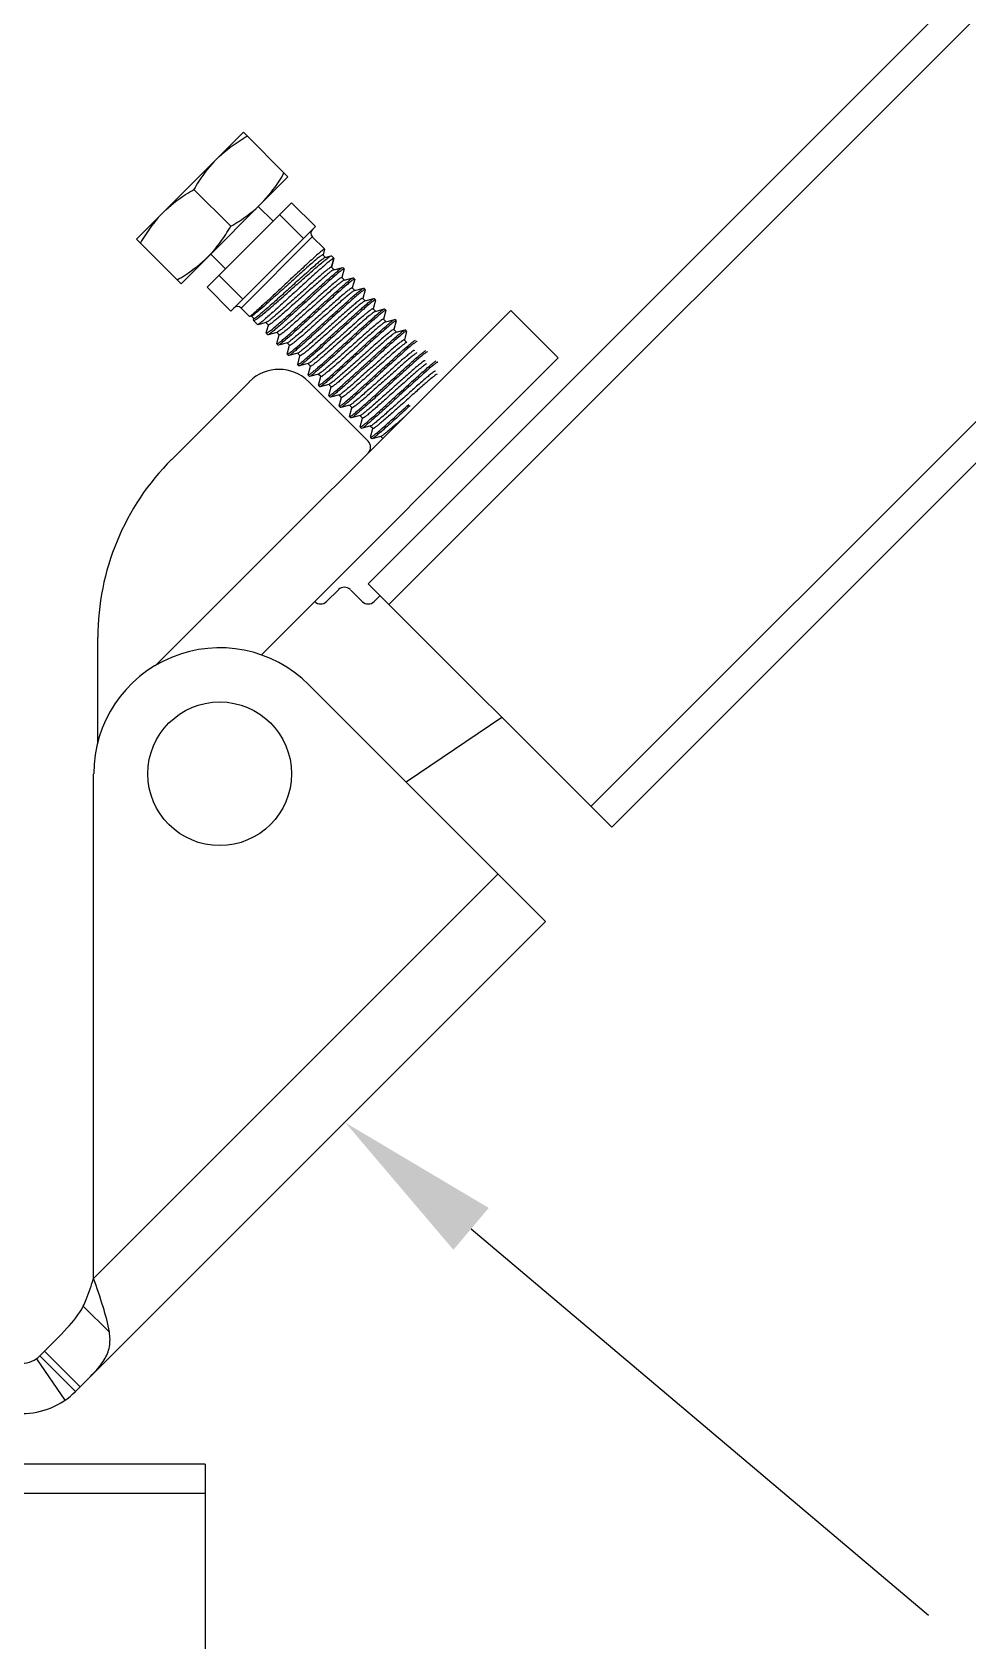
# Model space of a CAD drawing. Extents: x 4995099 to 5303443, y 4627657 to 4889583.
# Drawn here: x 5069634 to 5070772, y 4736248 to 4738205 of the extents above; entities that cross this region are included whole.
import ezdxf

# ---------------------------------------------------------------- set-up
doc = ezdxf.new("R2010")
doc.units = 0
doc.header["$LTSCALE"] = 1000
doc.header["$MEASUREMENT"] = 0
doc.layers.get('0').update_dxf_attribs({"color": 4, "linetype": 'CONTINUOUS'})

msp = doc.modelspace()

# ---------------------------------------------------------------- linework, layer by layer
for p, q in [((5070042.6, 4737534.2), (5073264.2, 4740755.8)), ((5070067.9, 4737508.9), (5073289.5, 4740730.5)), ((5070313.6, 4737263.1), (5073535.2, 4740484.7)), ((5070338.9, 4737237.8), (5073560.5, 4740459.4)), ((5069760.7, 4737953.4), (5069890.8, 4738083.5)), ((5069945, 4738029.3), (5069890.8, 4738083.5)), ((5069814.9, 4737899.2), (5069945, 4738029.3)), ((5069830.4, 4738013.8), (5069875.3, 4737969)), ((5069949.4, 4737997.6), (5069846.6, 4737894.8)), ((5069908.9, 4737993.2), (5069926.9, 4737975.1)), ((5069935, 4737983.1), (5069963.9, 4737954.2)), ((5069949.4, 4737997.6), (5069978.3, 4737968.7)), ((5069875.5, 4737865.9), (5069978.3, 4737968.7)), ((5069814.9, 4737899.2), (5069760.7, 4737953.4)), ((5069974.6, 4737956.3), (5069887.9, 4737869.6)), ((5069989.5, 4737941.4), (5069974.6, 4737956.3)), ((5069851, 4737935.3), (5069869.1, 4737917.3)), ((5069987.6, 4737934.3), (5069990.6, 4737931.2)), ((5069989.5, 4737941.2), (5069987.7, 4737934.3)), ((5069989.5, 4737941.2), (5069989.5, 4737941.4)), ((5069990.4, 4737931.1), (5069990.2, 4737931.1)), ((5069990.4, 4737931.1), (5069997.5, 4737933)), ((5069997.5, 4737933), (5069997.9, 4737933)), ((5070000.9, 4737930.1), (5069997.9, 4737933)), ((5069998, 4737919.2), (5070000.9, 4737930)), ((5070000.9, 4737929.8), (5069998, 4737919.3)), ((5070000.9, 4737930), (5070000.9, 4737930.1)), ((5070000.9, 4737929.8), (5070000.9, 4737930)), ((5069861.1, 4737909.2), (5069890, 4737880.3)), ((5069997.9, 4737919.3), (5070001, 4737916.2)), ((5070000.7, 4737916.1), (5070000.5, 4737916)), ((5070000.7, 4737916.1), (5070011.6, 4737919)), ((5070010.6, 4737906.6), (5070013.6, 4737903.6)), ((5070013.5, 4737917.1), (5070010.7, 4737906.6)), ((5070011.6, 4737919), (5070011.9, 4737919)), ((5070013.5, 4737917.4), (5070011.9, 4737919)), ((5070013.4, 4737903.5), (5070013.2, 4737903.4)), ((5070013.4, 4737903.5), (5070024.3, 4737906.4)), ((5070013.5, 4737917.1), (5070013.5, 4737917.4)), ((5070026.2, 4737904.5), (5070023.3, 4737894)), ((5070024.3, 4737906.4), (5070024.6, 4737906.4)), ((5070026.1, 4737904.8), (5070024.6, 4737906.4)), ((5070026.2, 4737904.5), (5070026.1, 4737904.8)), ((5069846.6, 4737894.8), (5069875.5, 4737865.9)), ((5070023.2, 4737894), (5070026.3, 4737890.9)), ((5070026, 4737890.8), (5070036.9, 4737893.7)), ((5070038.8, 4737891.8), (5070036, 4737881.3)), ((5070036.9, 4737893.7), (5070037.2, 4737893.7)), ((5070038.8, 4737892.1), (5070037.2, 4737893.7)), ((5070038.8, 4737891.8), (5070038.8, 4737892.1)), ((5070216, 4737866.7), (5069783.5, 4737434.2)), ((5069898.3, 4737859.2), (5069887.9, 4737869.6)), ((5070035.9, 4737881.3), (5070038.9, 4737878.3)), ((5070038.7, 4737878.2), (5070049.6, 4737881.1)), ((5070048.5, 4737868.7), (5070051.6, 4737865.6)), ((5070051.5, 4737879.2), (5070048.6, 4737868.7)), ((5070049.6, 4737881.1), (5070049.9, 4737881.1)), ((5070051.4, 4737879.5), (5070049.9, 4737881.1)), ((5070051.3, 4737865.5), (5070062.2, 4737868.4)), ((5070051.5, 4737879.2), (5070051.4, 4737879.5)), ((5070064.1, 4737866.5), (5070061.3, 4737856)), ((5070062.2, 4737868.4), (5070062.5, 4737868.4)), ((5070064.1, 4737866.8), (5070062.5, 4737868.4)), ((5070064.1, 4737866.5), (5070064.1, 4737866.8)), ((5070273.9, 4737808.9), (5070216, 4737866.7)), ((5069898.4, 4737859.2), (5069898.3, 4737859.2)), ((5069900.8, 4737859.9), (5069898.4, 4737859.2)), ((5069903.6, 4737856.7), (5069900.5, 4737859.8)), ((5069903, 4737854.9), (5069903.5, 4737856.7)), ((5069908.1, 4737849.4), (5069903.1, 4737854.4)), ((5069908.4, 4737849.3), (5069908.1, 4737849.4)), ((5069918.4, 4737852), (5069908.4, 4737849.3)), ((5069921.2, 4737848.9), (5069918.1, 4737852)), ((5069918.5, 4737852.1), (5069918.4, 4737852)), ((5069918.5, 4737839.3), (5069921.1, 4737848.9)), ((5070061.2, 4737856), (5070064.2, 4737853)), ((5070064, 4737852.9), (5070074.9, 4737855.8)), ((5070076.8, 4737853.9), (5070073.9, 4737843.4)), ((5070074.9, 4737855.8), (5070075.2, 4737855.8)), ((5070076.7, 4737854.2), (5070075.2, 4737855.8)), ((5070076.8, 4737853.9), (5070076.7, 4737854.2)), ((5069918.5, 4737839.3), (5069918.5, 4737838.9)), ((5069920.4, 4737837), (5069918.5, 4737838.9)), ((5069920.7, 4737837), (5069920.4, 4737837)), ((5069931.6, 4737839.9), (5069920.7, 4737837)), ((5069934.4, 4737836.8), (5069931.3, 4737839.9)), ((5069931.5, 4737826.3), (5069934.3, 4737836.8)), ((5069931.5, 4737826.3), (5069931.5, 4737826)), ((5069933.1, 4737824.4), (5069931.5, 4737826)), ((5069944.3, 4737827.3), (5069933.4, 4737824.4)), ((5069947.1, 4737824.1), (5069944, 4737827.2)), ((5070073.8, 4737843.4), (5070076.9, 4737840.3)), ((5070076.6, 4737840.3), (5070076.3, 4737840.1)), ((5070076.6, 4737840.3), (5070087.5, 4737843.1)), ((5070086.5, 4737830.7), (5070089.5, 4737827.7)), ((5070089.4, 4737841.2), (5070086.6, 4737830.7)), ((5070087.5, 4737843.1), (5070087.8, 4737843.1)), ((5070089.4, 4737841.6), (5070087.8, 4737843.1)), ((5069912.4, 4737447.4), (5070273.9, 4737808.9)), ((5069933.4, 4737824.4), (5069933.1, 4737824.4)), ((5069944.1, 4737813.6), (5069946.9, 4737824.2)), ((5069944.1, 4737813.6), (5069944.2, 4737813.3)), ((5069945.7, 4737811.7), (5069944.2, 4737813.3)), ((5069946, 4737811.7), (5069945.7, 4737811.7)), ((5069956.9, 4737814.6), (5069946, 4737811.7)), ((5069959.7, 4737811.5), (5069956.6, 4737814.6)), ((5069956.8, 4737801), (5069959.6, 4737811.5)), ((5069956.8, 4737801), (5069956.8, 4737800.7)), ((5069958.4, 4737799.1), (5069956.8, 4737800.7)), ((5069958.7, 4737799.1), (5069958.4, 4737799.1)), ((5069969.6, 4737802), (5069958.7, 4737799.1)), ((5069972.4, 4737798.8), (5069969.3, 4737801.9)), ((5069969.4, 4737788.3), (5069972.2, 4737798.9)), ((5069969.4, 4737788.3), (5069969.5, 4737788)), ((5069971, 4737786.4), (5069969.5, 4737788)), ((5069971.3, 4737786.4), (5069971, 4737786.4)), ((5069982.2, 4737789.3), (5069971.3, 4737786.4)), ((5069985, 4737786.2), (5069981.9, 4737789.3)), ((5069982.1, 4737775.7), (5069984.9, 4737786.2)), ((5069803.5, 4737685.4), (5069898, 4737779.9)), ((5069970.3, 4737779.9), (5070042.6, 4737707.6)), ((5069982.1, 4737775.7), (5069982.1, 4737775.4)), ((5069983.7, 4737773.8), (5069982.1, 4737775.4)), ((5069984, 4737773.8), (5069983.7, 4737773.8)), ((5069994.9, 4737776.7), (5069984, 4737773.8)), ((5069997.7, 4737773.5), (5069994.6, 4737776.6)), ((5069994.7, 4737763), (5069997.5, 4737773.6)), ((5069994.7, 4737763), (5069994.8, 4737762.7)), ((5069996.3, 4737761.1), (5069994.8, 4737762.7)), ((5069996.6, 4737761.1), (5069996.3, 4737761.1)), ((5070007.5, 4737764), (5069996.6, 4737761.1)), ((5070010.3, 4737760.9), (5070007.2, 4737764)), ((5070007.4, 4737750.4), (5070010.2, 4737760.9)), ((5070007.4, 4737750.4), (5070007.4, 4737750.1)), ((5070009, 4737748.5), (5070007.4, 4737750.1)), ((5070009.3, 4737748.5), (5070009, 4737748.5)), ((5070020.2, 4737751.4), (5070009.3, 4737748.5)), ((5070023, 4737748.2), (5070019.9, 4737751.3)), ((5070020, 4737737.7), (5070022.8, 4737748.3)), ((5070020, 4737737.7), (5070020.1, 4737737.4)), ((5070021.6, 4737735.8), (5070020.1, 4737737.4)), ((5070021.9, 4737735.8), (5070021.6, 4737735.8)), ((5070032.8, 4737738.7), (5070021.9, 4737735.8)), ((5070035.6, 4737735.6), (5070032.5, 4737738.7)), ((5070032.7, 4737725.1), (5070035.5, 4737735.6)), ((5070032.9, 4737738.8), (5070032.8, 4737738.7)), ((5070080.4, 4737731.6), (5070079, 4737730.4)), ((5070032.7, 4737725.1), (5070032.7, 4737724.8)), ((5070034.3, 4737723.2), (5070032.7, 4737724.8)), ((5070034.6, 4737723.2), (5070034.3, 4737723.2)), ((5070045.5, 4737726.1), (5070034.6, 4737723.2)), ((5070048.3, 4737723), (5070045.2, 4737726)), ((5070045.3, 4737712.4), (5070048.1, 4737723)), ((5070045.3, 4737712.4), (5070045.4, 4737712.1)), ((5070046.9, 4737710.5), (5070045.4, 4737712.1)), ((5070045.8, 4737726.2), (5070045.5, 4737726.1)), ((5070047.2, 4737710.5), (5070046.9, 4737710.5)), ((5070058.1, 4737713.4), (5070047.2, 4737710.5)), ((5070060.3, 4737710.9), (5070057.8, 4737713.4)), ((5070338.9, 4737237.8), (5070042.6, 4737534.2)), ((5069992, 4737512.5), (5070006.4, 4737526.9)), ((5070020.9, 4737526.9), (5070035.3, 4737512.5)), ((5070049.8, 4737512.5), (5070057, 4737519.7)), ((5069713.7, 4737340.3), (5069713.7, 4737468.6)), ((5069970.3, 4737411.3), (5070258.4, 4737123.2)), ((5070205.3, 4737371.4), (5070088.9, 4737292.7)), ((5069708.5, 4736689), (5069708.5, 4737302.9)), ((5070200.6, 4737181), (5069708.5, 4736689)), ((5069686.6, 4736551.4), (5070258.4, 4737123.2)), ((5069695.9, 4736655.2), (5069727.7, 4736623.5)), ((5069643.2, 4736594.8), (5069648.7, 4736600.2)), ((5069686.6, 4736551.4), (5069643.2, 4736594.8)), ((5069692, 4736556.9), (5069648.7, 4736600.2)), ((5069638.9, 4736591.2), (5069673.6, 4736540.7)), ((5069844.2, 4736463.1), (5069578.1, 4736463.1)), ((5069844.2, 4736427.4), (5069578.1, 4736427.4))]:
    msp.add_line(p, q)
at = {"color": 7}
msp.add_line((5069844.2, 4736463.1), (5069844.2, 4735660.7), dxfattribs=at)
msp.add_lwpolyline([(5070167.8, 4736749.2), (5070724.3, 4736279.2)])
msp.add_circle((5069861.9, 4737302.9), 87.4)
for centre, radius, start, end in [((5069979, 4737960.6), 6.13, 135, 225), ((5069883.6, 4737865.2), 6.13, 45, 135), ((5069934.1, 4737743.8), 51.1, 45, 135), ((5068684.6, 4739309.4), 2106.5, 311.4966, 311.6932), ((5070035.3, 4737700.4), 10.2, 315, 45), ((5070020.3, 4737468.6), 306.7, 135, 179.9914), ((5069984.7, 4737519.7), 10.2, 225, 315), ((5070013.6, 4737519.7), 10.2, 45, 135), ((5070042.6, 4737519.7), 10.2, 225, 315), ((5069861.9, 4737302.9), 153.3, 45, 180), ((5069621.5, 4736616.5), 30.7, 270, 315), ((5069621.5, 4736616.5), 92, 270, 315)]:
    msp.add_arc(centre, radius, start, end)
for points, knots in [([(5069858.3, 4738051), (5069866.5, 4738059.2), (5069878.8, 4738068.8), (5069892.1, 4738076.9), (5069895.5, 4738078.8)], [0, 0, 0, 0, 0.748734, 1, 1, 1, 1]), ([(5069858.3, 4738051), (5069850, 4738042.8), (5069840.4, 4738030.4), (5069832.4, 4738017.2), (5069830.4, 4738013.8)], [0, 0, 0, 0, 0.748734, 1, 1, 1, 1]), ([(5069912.5, 4737996.8), (5069920.7, 4738005), (5069930.3, 4738017.4), (5069938.4, 4738030.6), (5069940.3, 4738034)], [0, 0, 0, 0, 0.748734, 1, 1, 1, 1]), ([(5069793.2, 4737985.9), (5069801.4, 4737994.2), (5069813.8, 4738003.8), (5069827.1, 4738011.8), (5069830.4, 4738013.8)], [0, 0, 0, 0, 0.748734, 1, 1, 1, 1]), ([(5069793.2, 4737985.9), (5069785, 4737977.7), (5069775.4, 4737965.4), (5069767.3, 4737952.1), (5069765.4, 4737948.7)], [0, 0, 0, 0, 0.748734, 1, 1, 1, 1]), ([(5069875.3, 4737969), (5069878.6, 4737970.9), (5069891.9, 4737978.9), (5069904.3, 4737988.6), (5069912.5, 4737996.8)], [0, 0, 0, 0, 0.251266, 1, 1, 1, 1]), ([(5069847.4, 4737931.7), (5069855.6, 4737939.9), (5069865.3, 4737952.3), (5069873.3, 4737965.6), (5069875.3, 4737969)], [0, 0, 0, 0, 0.748734, 1, 1, 1, 1]), ([(5069810.2, 4737903.9), (5069813.6, 4737905.8), (5069826.8, 4737913.9), (5069839.2, 4737923.5), (5069847.4, 4737931.7)], [0, 0, 0, 0, 0.251266, 1, 1, 1, 1]), ([(5069987.6, 4737934.3), (5069987.5, 4737934.4), (5069987, 4737934.3), (5069986.3, 4737933.9), (5069985.1, 4737933.1), (5069982.9, 4737931.4), (5069979.2, 4737928.5), (5069974, 4737924), (5069967.8, 4737918.5), (5069960.7, 4737912.2), (5069953.1, 4737905.3), (5069945.1, 4737898.1), (5069937.2, 4737890.9), (5069929.5, 4737884), (5069922.3, 4737877.6), (5069915.8, 4737871.9), (5069910.4, 4737867.1), (5069906.1, 4737863.5), (5069903, 4737861.2), (5069901.4, 4737860), (5069900.8, 4737859.9)], [0, 0, 0, 0, 0.003408, 0.010859, 0.022746, 0.039043, 0.084265, 0.144846, 0.218467, 0.302327, 0.393271, 0.487922, 0.582812, 0.674511, 0.759756, 0.835562, 0.899325, 0.948916, 0.982758, 1, 1, 1, 1]), ([(5069990.2, 4737931.1), (5069989.5, 4737930.8), (5069987.6, 4737929.4), (5069984.2, 4737926.8), (5069979.6, 4737922.9), (5069973.8, 4737917.9), (5069967.1, 4737911.9), (5069957, 4737902.9), (5069946.7, 4737893.5), (5069936.3, 4737884.1), (5069928.9, 4737877.4), (5069922.1, 4737871.4), (5069916.2, 4737866.2), (5069911.3, 4737862.1), (5069907.9, 4737859.3), (5069905.9, 4737857.8), (5069904.8, 4737857.1), (5069904.2, 4737856.7), (5069903.7, 4737856.6), (5069903.6, 4737856.7)], [0, 0, 0, 0, 0.020955, 0.059103, 0.113123, 0.180989, 0.260159, 0.347694, 0.534881, 0.627806, 0.715891, 0.796084, 0.865657, 0.922292, 0.964169, 0.979163, 0.990063, 0.996877, 1, 1, 1, 1]), ([(5069989.5, 4737941.4), (5069989.4, 4737941.5), (5069988.9, 4737941.2), (5069988.3, 4737940.8), (5069987, 4737939.9), (5069985.5, 4737938.6), (5069983.5, 4737937), (5069980.2, 4737934), (5069975.2, 4737929.6), (5069968.4, 4737923.4), (5069960.7, 4737916.2), (5069952.4, 4737908.5), (5069946.7, 4737903.2), (5069943.8, 4737900.4)], [0, 0, 0, 0, 0.005975, 0.020757, 0.044787, 0.077931, 0.119904, 0.170322, 0.294497, 0.445723, 0.618225, 0.805372, 1, 1, 1, 1]), ([(5069950.6, 4737893.6), (5069956.1, 4737898.5), (5069964.2, 4737905.6), (5069974.5, 4737914.7), (5069981.3, 4737920.6), (5069987, 4737925.4), (5069991.7, 4737929.2), (5069995, 4737931.6), (5069996.8, 4737932.8), (5069997.5, 4737933)], [0, 0, 0, 0, 0.36061, 0.525686, 0.673058, 0.797798, 0.895751, 0.96375, 1, 1, 1, 1]), ([(5070000.9, 4737930.1), (5070000.8, 4737930.2), (5070000.2, 4737930), (5069999.5, 4737929.6), (5069998.2, 4737928.7), (5069995.8, 4737926.8), (5069991.9, 4737923.6), (5069986.2, 4737918.6), (5069979.3, 4737912.5), (5069971.5, 4737905.5), (5069963.1, 4737897.8), (5069957.3, 4737892.5), (5069954.4, 4737889.8)], [0, 0, 0, 0, 0.006592, 0.021615, 0.045765, 0.07897, 0.171361, 0.295434, 0.446486, 0.618762, 0.805651, 1, 1, 1, 1]), ([(5069997.9, 4737919.3), (5069997.8, 4737919.4), (5069997.4, 4737919.3), (5069996.3, 4737918.7), (5069994.1, 4737917.1), (5069990.6, 4737914.4), (5069986, 4737910.5), (5069980.5, 4737905.7), (5069974.2, 4737900.2), (5069967.4, 4737894.1), (5069957.9, 4737885.6), (5069948.4, 4737877.1), (5069939.3, 4737869.1), (5069933.3, 4737863.8), (5069928.1, 4737859.3), (5069924, 4737855.9), (5069920.9, 4737853.5), (5069919.2, 4737852.4), (5069918.5, 4737852.1)], [0, 0, 0, 0, 0.003423, 0.010579, 0.037456, 0.080663, 0.138775, 0.209755, 0.291087, 0.37988, 0.472977, 0.658847, 0.745051, 0.822663, 0.888974, 0.9417, 0.979072, 1, 1, 1, 1]), ([(5070000.5, 4737916), (5069999.7, 4737915.7), (5069998, 4737914.5), (5069994.8, 4737912.1), (5069990.6, 4737908.5), (5069983, 4737902), (5069972.2, 4737892.4), (5069960.7, 4737882.1), (5069951.2, 4737873.7), (5069944.5, 4737867.7), (5069938.3, 4737862.2), (5069932.9, 4737857.5), (5069928.3, 4737853.7), (5069925, 4737851), (5069922.7, 4737849.4), (5069921.7, 4737848.9), (5069921.3, 4737848.8), (5069921.2, 4737848.9)], [0, 0, 0, 0, 0.022337, 0.061116, 0.115132, 0.182525, 0.347585, 0.533263, 0.62576, 0.713694, 0.794001, 0.863897, 0.920985, 0.963343, 0.989649, 0.996648, 1, 1, 1, 1]), ([(5070010.6, 4737906.6), (5070010.5, 4737906.7), (5070010.1, 4737906.7), (5070009.1, 4737906.1), (5070007, 4737904.7), (5070003.8, 4737902.1), (5069999.5, 4737898.6), (5069994.4, 4737894.2), (5069988.5, 4737889), (5069982.1, 4737883.3), (5069973, 4737875.2), (5069961.9, 4737865.2), (5069949.7, 4737854.4), (5069941, 4737846.8), (5069935.6, 4737842.5), (5069933.5, 4737841), (5069932.7, 4737840.5)], [0, 0, 0, 0, 0.003276, 0.010003, 0.035189, 0.075723, 0.130391, 0.197437, 0.274674, 0.359569, 0.449334, 0.631602, 0.797703, 0.926003, 0.970542, 1, 1, 1, 1]), ([(5069965.3, 4737878.9), (5069970.8, 4737883.9), (5069978.9, 4737891.2), (5069989.2, 4737900.5), (5069995.9, 4737906.4), (5070001.6, 4737911.4), (5070006.1, 4737915.2), (5070009.3, 4737917.6), (5070011, 4737918.9), (5070011.6, 4737919)], [0, 0, 0, 0, 0.364383, 0.530802, 0.678899, 0.80359, 0.900608, 0.966703, 1, 1, 1, 1]), ([(5070013.5, 4737917.4), (5070013.4, 4737917.5), (5070012.9, 4737917.4), (5070012.1, 4737916.9), (5070010.9, 4737916.1), (5070008.5, 4737914.2), (5070004.5, 4737910.9), (5069998.8, 4737906), (5069991.9, 4737899.9), (5069984.1, 4737892.8), (5069975.7, 4737885.2), (5069969.9, 4737879.9), (5069967, 4737877.2)], [0, 0, 0, 0, 0.006599, 0.021626, 0.045783, 0.07899, 0.17139, 0.295472, 0.446527, 0.618792, 0.805664, 1, 1, 1, 1]), ([(5069978, 4737866.2), (5069983.5, 4737871.2), (5069991.6, 4737878.5), (5070001.9, 4737887.8), (5070008.6, 4737893.8), (5070014.3, 4737898.7), (5070018.8, 4737902.6), (5070021.9, 4737905), (5070023.6, 4737906.2), (5070024.3, 4737906.4)], [0, 0, 0, 0, 0.364458, 0.5309, 0.679013, 0.803707, 0.900705, 0.96676, 1, 1, 1, 1]), ([(5070026.1, 4737904.8), (5070026.1, 4737904.9), (5070025.5, 4737904.7), (5070024.8, 4737904.3), (5070023.5, 4737903.4), (5070021.1, 4737901.6), (5070017.1, 4737898.3), (5070011.4, 4737893.3), (5070004.6, 4737887.2), (5069996.8, 4737880.2), (5069988.4, 4737872.6), (5069982.6, 4737867.3), (5069979.6, 4737864.6)], [0, 0, 0, 0, 0.006599, 0.021626, 0.045783, 0.07899, 0.171387, 0.295463, 0.446517, 0.618788, 0.805663, 1, 1, 1, 1]), ([(5069943.8, 4737900.4), (5069938.2, 4737895.3), (5069930.2, 4737887.7), (5069919.9, 4737878.1), (5069913.2, 4737872), (5069907.6, 4737866.9), (5069903.7, 4737863.4), (5069901.3, 4737861.3), (5069900, 4737860.3), (5069899.1, 4737859.6), (5069898.6, 4737859.3), (5069898.4, 4737859.2)], [0, 0, 0, 0, 0.370672, 0.539326, 0.688624, 0.813221, 0.908664, 0.94435, 0.971581, 0.990141, 1, 1, 1, 1]), ([(5069903.1, 4737854.4), (5069903.2, 4737854.3), (5069903.8, 4737854.3), (5069905.2, 4737855), (5069908.1, 4737857), (5069912.5, 4737860.5), (5069918.3, 4737865.3), (5069925.3, 4737871.3), (5069933.2, 4737878.2), (5069941.8, 4737885.7), (5069947.6, 4737890.9), (5069950.6, 4737893.6)], [0, 0, 0, 0, 0.00776, 0.023279, 0.080973, 0.173371, 0.297247, 0.447964, 0.619802, 0.806185, 1, 1, 1, 1]), ([(5069954.4, 4737889.8), (5069948.9, 4737884.7), (5069940.8, 4737877.4), (5069930.5, 4737868), (5069923.8, 4737862), (5069918.2, 4737857), (5069913.7, 4737853.2), (5069910.6, 4737850.8), (5069909, 4737849.5), (5069908.4, 4737849.3)], [0, 0, 0, 0, 0.366158, 0.533208, 0.681646, 0.806314, 0.902893, 0.968094, 1, 1, 1, 1]), ([(5070013.2, 4737903.4), (5070012.5, 4737903.2), (5070010.9, 4737902), (5070007.8, 4737899.7), (5070003.6, 4737896.2), (5069998.5, 4737891.8), (5069992.5, 4737886.6), (5069983.5, 4737878.5), (5069974.1, 4737870.1), (5069964.6, 4737861.7), (5069957.9, 4737855.7), (5069951.7, 4737850.2), (5069946.2, 4737845.5), (5069941.6, 4737841.6), (5069938.2, 4737838.9), (5069936, 4737837.4), (5069934.9, 4737836.8), (5069934.5, 4737836.7), (5069934.4, 4737836.8)], [0, 0, 0, 0, 0.020991, 0.058538, 0.11151, 0.178089, 0.255944, 0.342332, 0.528306, 0.621317, 0.709946, 0.791063, 0.861805, 0.919689, 0.962708, 0.989461, 0.996585, 1, 1, 1, 1]), ([(5070023.2, 4737894), (5070023.1, 4737894.1), (5070022.7, 4737894), (5070021.6, 4737893.4), (5070019.3, 4737891.8), (5070015.9, 4737889), (5070011.3, 4737885.2), (5070005.7, 4737880.3), (5069999.4, 4737874.8), (5069992.5, 4737868.7), (5069983, 4737860.2), (5069973.6, 4737851.7), (5069964.5, 4737843.7), (5069958.6, 4737838.4), (5069953.4, 4737834.1), (5069949.4, 4737830.7), (5069946.5, 4737828.6), (5069944.9, 4737827.4), (5069944.3, 4737827.3)], [0, 0, 0, 0, 0.003453, 0.010691, 0.037881, 0.081592, 0.14037, 0.212138, 0.294327, 0.383985, 0.477885, 0.664851, 0.751185, 0.82854, 0.894141, 0.945651, 0.981282, 1, 1, 1, 1]), ([(5070026, 4737890.8), (5070025.4, 4737890.7), (5070023.8, 4737889.6), (5070020.9, 4737887.4), (5070016.9, 4737884), (5070011.7, 4737879.7), (5070005.8, 4737874.5), (5069996.7, 4737866.4), (5069987.3, 4737858), (5069977.8, 4737849.5), (5069970.9, 4737843.3), (5069964.6, 4737837.8), (5069959, 4737833), (5069954.4, 4737829.1), (5069950.9, 4737826.3), (5069948.7, 4737824.7), (5069947.6, 4737824.1), (5069947.1, 4737824.1), (5069947.1, 4737824.1)], [0, 0, 0, 0, 0.01868, 0.054278, 0.105765, 0.171349, 0.248696, 0.335028, 0.522011, 0.615926, 0.705601, 0.787809, 0.859594, 0.918387, 0.96211, 0.989307, 0.996546, 1, 1, 1, 1]), ([(5069990.7, 4737853.5), (5069996.2, 4737858.5), (5070004.2, 4737865.9), (5070014.5, 4737875.1), (5070021.2, 4737881.1), (5070026.9, 4737886.1), (5070031.4, 4737889.9), (5070034.6, 4737892.3), (5070036.3, 4737893.6), (5070036.9, 4737893.7)], [0, 0, 0, 0, 0.364461, 0.530908, 0.679021, 0.80371, 0.900704, 0.966759, 1, 1, 1, 1]), ([(5070038.8, 4737892.1), (5070038.7, 4737892.2), (5070038.2, 4737892.1), (5070037.4, 4737891.6), (5070036.2, 4737890.8), (5070033.7, 4737888.9), (5070029.8, 4737885.6), (5070024.1, 4737880.7), (5070017.2, 4737874.6), (5070009.4, 4737867.6), (5070001, 4737859.9), (5069995.2, 4737854.6), (5069992.3, 4737851.9)], [0, 0, 0, 0, 0.006599, 0.021625, 0.045781, 0.078987, 0.171384, 0.295462, 0.446514, 0.618783, 0.805661, 1, 1, 1, 1]), ([(5069918.5, 4737838.9), (5069918.6, 4737838.8), (5069919.2, 4737839), (5069919.9, 4737839.4), (5069921.2, 4737840.3), (5069923.7, 4737842.1), (5069927.7, 4737845.3), (5069933.4, 4737850.3), (5069940.3, 4737856.3), (5069948.1, 4737863.3), (5069956.5, 4737871), (5069962.4, 4737876.2), (5069965.3, 4737878.9)], [0, 0, 0, 0, 0.006918, 0.022071, 0.046289, 0.079523, 0.171915, 0.295933, 0.446891, 0.619047, 0.805796, 1, 1, 1, 1]), ([(5069967, 4737877.2), (5069961.5, 4737872.2), (5069953.4, 4737864.9), (5069943.1, 4737855.6), (5069936.4, 4737849.6), (5069930.7, 4737844.7), (5069926.2, 4737840.8), (5069923.1, 4737838.5), (5069921.4, 4737837.2), (5069920.7, 4737837)], [0, 0, 0, 0, 0.36438, 0.530794, 0.678893, 0.803589, 0.900608, 0.966702, 1, 1, 1, 1]), ([(5069931.5, 4737826), (5069931.6, 4737825.9), (5069932.1, 4737826), (5069932.9, 4737826.5), (5069934.1, 4737827.3), (5069936.6, 4737829.2), (5069940.5, 4737832.5), (5069946.2, 4737837.4), (5069953.1, 4737843.5), (5069960.9, 4737850.6), (5069969.3, 4737858.2), (5069975.1, 4737863.5), (5069978, 4737866.2)], [0, 0, 0, 0, 0.006599, 0.021626, 0.045783, 0.07899, 0.17139, 0.295472, 0.446527, 0.618792, 0.805664, 1, 1, 1, 1]), ([(5069979.6, 4737864.6), (5069974.1, 4737859.6), (5069966.1, 4737852.3), (5069955.8, 4737843), (5069949.1, 4737837), (5069943.4, 4737832), (5069938.9, 4737828.2), (5069935.7, 4737825.8), (5069934, 4737824.5), (5069933.4, 4737824.4)], [0, 0, 0, 0, 0.364388, 0.530807, 0.678903, 0.803593, 0.90061, 0.966703, 1, 1, 1, 1]), ([(5070035.9, 4737881.3), (5070035.8, 4737881.4), (5070035.3, 4737881.3), (5070034.3, 4737880.8), (5070032, 4737879.2), (5070028.5, 4737876.4), (5070023.9, 4737872.5), (5070018.4, 4737867.7), (5070012, 4737862.1), (5070005.2, 4737856), (5069995.7, 4737847.5), (5069986.2, 4737839), (5069977.2, 4737831), (5069971.2, 4737825.8), (5069966.1, 4737821.4), (5069962, 4737818.1), (5069959.1, 4737815.9), (5069957.5, 4737814.8), (5069956.9, 4737814.6)], [0, 0, 0, 0, 0.003454, 0.01069, 0.03788, 0.081592, 0.14037, 0.212137, 0.294327, 0.383985, 0.477885, 0.664852, 0.751185, 0.82854, 0.894141, 0.945652, 0.981282, 1, 1, 1, 1]), ([(5070038.7, 4737878.2), (5070038.1, 4737878), (5070036.5, 4737876.9), (5070033.6, 4737874.8), (5070029.5, 4737871.4), (5070024.4, 4737867), (5070018.4, 4737861.8), (5070009.4, 4737853.8), (5069999.9, 4737845.3), (5069990.4, 4737836.8), (5069983.5, 4737830.7), (5069977.2, 4737825.1), (5069971.7, 4737820.3), (5069967.1, 4737816.4), (5069963.6, 4737813.7), (5069961.3, 4737812.1), (5069960.2, 4737811.5), (5069959.8, 4737811.4), (5069959.7, 4737811.5)], [0, 0, 0, 0, 0.01868, 0.054279, 0.105765, 0.171349, 0.248696, 0.335028, 0.522011, 0.615925, 0.705601, 0.787808, 0.859593, 0.918386, 0.962109, 0.989307, 0.996546, 1, 1, 1, 1]), ([(5070048.5, 4737868.7), (5070048.4, 4737868.8), (5070047.6, 4737868.5), (5070046.6, 4737867.9), (5070044.8, 4737866.6), (5070042.5, 4737864.8), (5070039.7, 4737862.5), (5070034.9, 4737858.5), (5070028.1, 4737852.5), (5070019.2, 4737844.6), (5070009.6, 4737836), (5069999.9, 4737827.3), (5069993.5, 4737821.6), (5069990.4, 4737818.9)], [0, 0, 0, 0, 0.007395, 0.024841, 0.052899, 0.091256, 0.139324, 0.196326, 0.333257, 0.493011, 0.665004, 0.837814, 1, 1, 1, 1]), ([(5070051.3, 4737865.5), (5070051, 4737865.5), (5070050.2, 4737865), (5070048.7, 4737864), (5070046.7, 4737862.4), (5070043, 4737859.5), (5070037.4, 4737854.7), (5070029.8, 4737848), (5070021, 4737840.3), (5070008.9, 4737829.4), (5069999.7, 4737821.1), (5069993.6, 4737815.7)], [0, 0, 0, 0, 0.013818, 0.037342, 0.070418, 0.112612, 0.221771, 0.358329, 0.51407, 0.679595, 1, 1, 1, 1]), ([(5070003.3, 4737840.9), (5070008.8, 4737845.9), (5070016.9, 4737853.2), (5070027.2, 4737862.5), (5070033.9, 4737868.5), (5070039.6, 4737873.4), (5070044.1, 4737877.3), (5070047.2, 4737879.7), (5070048.9, 4737880.9), (5070049.6, 4737881.1)], [0, 0, 0, 0, 0.364466, 0.530912, 0.679022, 0.803712, 0.900708, 0.966761, 1, 1, 1, 1]), ([(5070051.4, 4737879.5), (5070051.4, 4737879.6), (5070050.8, 4737879.4), (5070050.1, 4737879), (5070048.8, 4737878.1), (5070046.4, 4737876.3), (5070042.4, 4737873), (5070036.7, 4737868), (5070029.9, 4737861.9), (5070022.1, 4737854.9), (5070013.7, 4737847.3), (5070007.9, 4737842), (5070004.9, 4737839.3)], [0, 0, 0, 0, 0.006599, 0.021626, 0.045784, 0.078991, 0.17139, 0.295471, 0.446526, 0.618793, 0.805664, 1, 1, 1, 1]), ([(5070016, 4737828.2), (5070021.5, 4737833.2), (5070029.5, 4737840.6), (5070039.8, 4737849.8), (5070046.5, 4737855.8), (5070052.2, 4737860.8), (5070056.7, 4737864.6), (5070059.9, 4737867), (5070061.6, 4737868.3), (5070062.2, 4737868.4)], [0, 0, 0, 0, 0.364457, 0.5309, 0.679014, 0.803707, 0.900705, 0.966759, 1, 1, 1, 1]), ([(5070064.1, 4737866.8), (5070064, 4737866.9), (5070063.5, 4737866.8), (5070062.7, 4737866.3), (5070061.5, 4737865.5), (5070059, 4737863.6), (5070055.1, 4737860.3), (5070049.4, 4737855.4), (5070042.5, 4737849.3), (5070034.7, 4737842.3), (5070026.3, 4737834.6), (5070020.5, 4737829.3), (5070017.6, 4737826.6)], [0, 0, 0, 0, 0.006598, 0.021625, 0.045781, 0.078988, 0.171384, 0.295459, 0.446511, 0.618782, 0.805661, 1, 1, 1, 1]), ([(5069903, 4737854.9), (5069903, 4737854.9), (5069903, 4737854.7), (5069903, 4737854.5), (5069903.1, 4737854.4)], [0, 0, 0, 0, 0.336514, 1, 1, 1, 1]), ([(5069944.2, 4737813.3), (5069944.3, 4737813.2), (5069944.8, 4737813.4), (5069945.5, 4737813.8), (5069946.8, 4737814.7), (5069949.2, 4737816.6), (5069953.2, 4737819.8), (5069958.9, 4737824.8), (5069965.7, 4737830.9), (5069973.5, 4737837.9), (5069982, 4737845.6), (5069987.7, 4737850.8), (5069990.7, 4737853.5)], [0, 0, 0, 0, 0.006598, 0.021625, 0.045781, 0.078987, 0.171384, 0.295461, 0.446511, 0.618782, 0.805661, 1, 1, 1, 1]), ([(5069992.3, 4737851.9), (5069986.8, 4737846.9), (5069978.7, 4737839.6), (5069968.4, 4737830.3), (5069961.7, 4737824.3), (5069956, 4737819.4), (5069951.5, 4737815.5), (5069948.4, 4737813.2), (5069946.7, 4737811.9), (5069946, 4737811.7)], [0, 0, 0, 0, 0.36438, 0.530799, 0.678898, 0.803591, 0.900607, 0.966701, 1, 1, 1, 1]), ([(5070061.2, 4737856), (5070061.1, 4737856.1), (5070060.7, 4737856.1), (5070059.6, 4737855.5), (5070057.5, 4737854), (5070054.2, 4737851.4), (5070049.8, 4737847.7), (5070044.4, 4737843.1), (5070038.4, 4737837.8), (5070031.8, 4737831.9), (5070022.5, 4737823.6), (5070011.2, 4737813.5), (5070000.5, 4737804), (5069993, 4737797.5), (5069988.7, 4737793.9), (5069985.4, 4737791.3), (5069983.5, 4737790), (5069982.8, 4737789.6)], [0, 0, 0, 0, 0.003347, 0.010273, 0.036252, 0.078044, 0.134342, 0.203263, 0.282469, 0.369263, 0.460682, 0.644854, 0.810039, 0.878342, 0.933909, 0.974886, 1, 1, 1, 1]), ([(5070063.4, 4737852.6), (5070062.6, 4737852.2), (5070060.7, 4737850.9), (5070057.4, 4737848.3), (5070053.1, 4737844.7), (5070045.6, 4737838.2), (5070034.8, 4737828.7), (5070023.6, 4737818.6), (5070014.3, 4737810.3), (5070007.7, 4737804.4), (5070001.7, 4737799.1), (5069996.4, 4737794.5), (5069992, 4737790.9), (5069988.7, 4737788.2), (5069986.6, 4737786.7), (5069985.5, 4737786.2), (5069985.1, 4737786.1), (5069985, 4737786.2)], [0, 0, 0, 0, 0.025452, 0.066707, 0.122484, 0.190926, 0.356185, 0.540209, 0.631499, 0.718144, 0.797196, 0.865969, 0.922139, 0.963832, 0.989749, 0.996659, 1, 1, 1, 1]), ([(5070028.6, 4737815.6), (5070034.1, 4737820.6), (5070042.2, 4737827.9), (5070052.5, 4737837.2), (5070059.2, 4737843.2), (5070064.9, 4737848.1), (5070069.4, 4737852), (5070072.5, 4737854.4), (5070074.2, 4737855.6), (5070074.9, 4737855.8)], [0, 0, 0, 0, 0.364465, 0.530912, 0.679024, 0.803711, 0.900705, 0.96676, 1, 1, 1, 1]), ([(5070076.7, 4737854.2), (5070076.6, 4737854.3), (5070076.1, 4737854.1), (5070075.4, 4737853.7), (5070074.1, 4737852.8), (5070071.7, 4737851), (5070067.7, 4737847.7), (5070062, 4737842.7), (5070055.2, 4737836.6), (5070047.4, 4737829.6), (5070039, 4737822), (5070033.2, 4737816.7), (5070030.2, 4737814)], [0, 0, 0, 0, 0.006599, 0.021625, 0.045782, 0.078988, 0.171386, 0.295466, 0.446519, 0.618787, 0.805663, 1, 1, 1, 1]), ([(5069932.7, 4737840.5), (5069932.6, 4737840.4), (5069932.2, 4737840.2), (5069931.9, 4737840), (5069931.6, 4737839.9)], [0, 0, 0, 0, 0.319512, 1, 1, 1, 1]), ([(5069956.8, 4737800.7), (5069956.9, 4737800.6), (5069957.4, 4737800.7), (5069958.2, 4737801.2), (5069959.4, 4737802), (5069961.9, 4737803.9), (5069965.8, 4737807.2), (5069971.5, 4737812.1), (5069978.4, 4737818.2), (5069986.2, 4737825.3), (5069994.6, 4737832.9), (5070000.4, 4737838.2), (5070003.3, 4737840.9)], [0, 0, 0, 0, 0.006599, 0.021626, 0.045785, 0.078992, 0.171389, 0.295467, 0.446521, 0.618792, 0.805664, 1, 1, 1, 1]), ([(5070017.6, 4737826.6), (5070012.1, 4737821.6), (5070004, 4737814.3), (5069993.7, 4737805), (5069987, 4737799), (5069981.3, 4737794.1), (5069976.8, 4737790.2), (5069973.7, 4737787.9), (5069972, 4737786.6), (5069971.3, 4737786.4)], [0, 0, 0, 0, 0.364389, 0.530809, 0.678905, 0.803593, 0.900609, 0.966703, 1, 1, 1, 1]), ([(5070004.9, 4737839.3), (5070003, 4737837.6), (5069995.8, 4737831), (5069988.5, 4737824.4), (5069983.2, 4737819.5)], [0, 0, 0, 0, 0.259954, 1, 1, 1, 1]), ([(5069994.2, 4737808.5), (5069996, 4737810), (5070003.2, 4737816.6), (5070010.5, 4737823.2), (5070016, 4737828.2)], [0, 0, 0, 0, 0.236086, 1, 1, 1, 1]), ([(5070073.8, 4737843.4), (5070073.7, 4737843.5), (5070073.3, 4737843.4), (5070072.3, 4737842.9), (5070070.2, 4737841.4), (5070066.9, 4737838.8), (5070062.6, 4737835.2), (5070057.4, 4737830.7), (5070051.5, 4737825.5), (5070045, 4737819.7), (5070035.8, 4737811.5), (5070024.6, 4737801.5), (5070012.4, 4737790.7), (5070003.8, 4737783.2), (5069998.5, 4737779), (5069996.5, 4737777.6), (5069995.7, 4737777.1)], [0, 0, 0, 0, 0.003305, 0.010114, 0.035629, 0.076684, 0.132028, 0.199852, 0.277906, 0.36359, 0.454044, 0.637108, 0.802836, 0.929298, 0.972356, 1, 1, 1, 1]), ([(5070076.3, 4737840.1), (5070075.6, 4737839.8), (5070073.8, 4737838.6), (5070070.7, 4737836.1), (5070066.4, 4737832.6), (5070058.9, 4737826.2), (5070048.2, 4737816.6), (5070036.9, 4737806.5), (5070027.5, 4737798.1), (5070020.8, 4737792.1), (5070014.7, 4737786.7), (5070009.3, 4737782.1), (5070004.8, 4737778.3), (5070001.4, 4737775.6), (5069999.2, 4737774.1), (5069998.2, 4737773.5), (5069997.7, 4737773.5), (5069997.7, 4737773.5)], [0, 0, 0, 0, 0.022884, 0.062013, 0.116185, 0.183563, 0.348248, 0.533395, 0.625672, 0.713454, 0.793688, 0.863588, 0.920738, 0.96319, 0.989584, 0.996617, 1, 1, 1, 1]), ([(5070086.5, 4737830.7), (5070086.4, 4737830.8), (5070085.9, 4737830.7), (5070084.9, 4737830.2), (5070082.6, 4737828.6), (5070079.1, 4737825.8), (5070074.5, 4737821.9), (5070069, 4737817.1), (5070062.6, 4737811.5), (5070055.8, 4737805.4), (5070046.3, 4737796.9), (5070036.8, 4737788.4), (5070027.8, 4737780.4), (5070021.8, 4737775.2), (5070016.7, 4737770.8), (5070012.6, 4737767.5), (5070009.7, 4737765.3), (5070008.1, 4737764.2), (5070007.5, 4737764)], [0, 0, 0, 0, 0.003453, 0.010691, 0.037881, 0.081592, 0.14037, 0.212138, 0.294327, 0.383986, 0.477885, 0.664852, 0.751185, 0.82854, 0.894141, 0.945651, 0.981282, 1, 1, 1, 1]), ([(5070089.2, 4737827.6), (5070088.5, 4737827.3), (5070086.9, 4737826.2), (5070083.9, 4737823.9), (5070079.7, 4737820.5), (5070074.6, 4737816.1), (5070068.6, 4737810.8), (5070059.5, 4737802.8), (5070050.2, 4737794.4), (5070040.7, 4737785.9), (5070033.9, 4737779.9), (5070027.6, 4737774.4), (5070022.1, 4737769.6), (5070017.6, 4737765.8), (5070014.2, 4737763), (5070011.9, 4737761.5), (5070010.8, 4737760.9), (5070010.4, 4737760.8), (5070010.3, 4737760.9)], [0, 0, 0, 0, 0.020278, 0.057228, 0.109744, 0.176019, 0.253719, 0.340091, 0.526376, 0.619664, 0.708615, 0.790066, 0.861128, 0.91929, 0.962525, 0.989414, 0.996573, 1, 1, 1, 1]), ([(5070041.3, 4737802.9), (5070046.8, 4737807.9), (5070054.8, 4737815.3), (5070065.1, 4737824.6), (5070071.8, 4737830.5), (5070077.5, 4737835.5), (5070082, 4737839.3), (5070085.2, 4737841.7), (5070086.9, 4737843), (5070087.5, 4737843.1)], [0, 0, 0, 0, 0.364464, 0.530908, 0.67902, 0.803711, 0.900708, 0.966761, 1, 1, 1, 1]), ([(5070089.4, 4737841.6), (5070089.3, 4737841.6), (5070088.8, 4737841.5), (5070088, 4737841), (5070086.8, 4737840.2), (5070084.3, 4737838.3), (5070080.4, 4737835), (5070074.7, 4737830.1), (5070067.8, 4737824), (5070060, 4737817), (5070051.6, 4737809.3), (5070045.8, 4737804), (5070042.9, 4737801.3)], [0, 0, 0, 0, 0.006599, 0.021626, 0.045784, 0.078991, 0.171389, 0.295469, 0.446525, 0.618793, 0.805664, 1, 1, 1, 1]), ([(5070053.9, 4737790.3), (5070059.4, 4737795.3), (5070067.5, 4737802.6), (5070077.8, 4737811.9), (5070084.5, 4737817.9), (5070090.2, 4737822.8), (5070094.7, 4737826.7), (5070097.8, 4737829.1), (5070099.5, 4737830.3), (5070100.2, 4737830.5)], [0, 0, 0, 0, 0.364457, 0.530902, 0.679016, 0.803708, 0.900705, 0.966759, 1, 1, 1, 1]), ([(5070102, 4737828.9), (5070101.9, 4737829), (5070101.4, 4737828.8), (5070100.7, 4737828.4), (5070099.4, 4737827.5), (5070097, 4737825.7), (5070093, 4737822.4), (5070087.3, 4737817.4), (5070080.5, 4737811.3), (5070072.7, 4737804.3), (5070064.3, 4737796.7), (5070058.5, 4737791.4), (5070055.5, 4737788.7)], [0, 0, 0, 0, 0.006598, 0.021624, 0.04578, 0.078986, 0.171383, 0.295458, 0.446509, 0.61878, 0.80566, 1, 1, 1, 1]), ([(5069983.2, 4737819.5), (5069980.1, 4737816.8), (5069974.6, 4737811.9), (5069968.1, 4737806.2), (5069963.9, 4737802.7), (5069961.6, 4737800.9), (5069960, 4737799.7), (5069959.1, 4737799.2), (5069958.7, 4737799.1)], [0, 0, 0, 0, 0.385949, 0.692398, 0.809823, 0.90093, 0.964477, 1, 1, 1, 1]), ([(5069969.5, 4737788), (5069969.6, 4737787.9), (5069970.5, 4737788.4), (5069971.8, 4737789.1), (5069974, 4737790.9), (5069976.9, 4737793.2), (5069980.4, 4737796.2), (5069986.3, 4737801.4), (5069991, 4737805.5), (5069994.2, 4737808.5)], [0, 0, 0, 0, 0.020756, 0.072951, 0.157489, 0.273181, 0.418074, 0.58959, 1, 1, 1, 1]), ([(5069990.4, 4737818.9), (5069987.8, 4737816.6), (5069983.2, 4737812.6), (5069977.1, 4737807.4), (5069973, 4737804.1), (5069970.7, 4737802.5), (5069969.9, 4737802.1), (5069969.6, 4737802)], [0, 0, 0, 0, 0.381196, 0.68557, 0.895499, 0.961223, 1, 1, 1, 1]), ([(5069993.6, 4737815.7), (5069990.8, 4737813.3), (5069986.8, 4737809.8), (5069981.8, 4737805.5), (5069978.8, 4737803), (5069976.3, 4737801.1), (5069974.4, 4737799.7), (5069973.3, 4737799), (5069972.5, 4737798.7), (5069972.4, 4737798.8)], [0, 0, 0, 0, 0.409427, 0.580571, 0.725203, 0.84078, 0.925396, 0.977977, 1, 1, 1, 1]), ([(5069982.1, 4737775.4), (5069982.2, 4737775.3), (5069982.7, 4737775.4), (5069983.5, 4737775.9), (5069984.7, 4737776.7), (5069987.2, 4737778.6), (5069991.1, 4737781.9), (5069996.8, 4737786.8), (5070003.7, 4737792.9), (5070011.5, 4737800), (5070019.9, 4737807.6), (5070025.7, 4737812.9), (5070028.6, 4737815.6)], [0, 0, 0, 0, 0.006598, 0.021624, 0.04578, 0.078986, 0.171383, 0.295457, 0.446508, 0.618779, 0.805659, 1, 1, 1, 1]), ([(5070030.2, 4737814), (5070024.7, 4737809), (5070016.7, 4737801.7), (5070006.4, 4737792.4), (5069999.7, 4737786.4), (5069994, 4737781.4), (5069989.5, 4737777.6), (5069986.3, 4737775.2), (5069984.6, 4737773.9), (5069984, 4737773.8)], [0, 0, 0, 0, 0.364378, 0.530796, 0.678896, 0.80359, 0.900607, 0.966701, 1, 1, 1, 1]), ([(5070099.1, 4737818.1), (5070099, 4737818.2), (5070098.6, 4737818.1), (5070097.5, 4737817.5), (5070095.2, 4737815.9), (5070091.8, 4737813.1), (5070087.2, 4737809.3), (5070081.6, 4737804.5), (5070075.3, 4737798.9), (5070068.4, 4737792.8), (5070058.9, 4737784.3), (5070049.5, 4737775.8), (5070040.4, 4737767.8), (5070034.4, 4737762.5), (5070029.3, 4737758.2), (5070025.3, 4737754.8), (5070022.4, 4737752.7), (5070020.8, 4737751.6), (5070020.2, 4737751.4)], [0, 0, 0, 0, 0.003453, 0.010691, 0.037881, 0.081592, 0.14037, 0.212138, 0.294327, 0.383985, 0.477885, 0.664851, 0.751185, 0.82854, 0.894141, 0.945652, 0.981282, 1, 1, 1, 1]), ([(5070101.9, 4737815), (5070101.3, 4737814.8), (5070099.7, 4737813.7), (5070096.8, 4737811.5), (5070092.7, 4737808.2), (5070087.6, 4737803.8), (5070081.7, 4737798.6), (5070072.6, 4737790.6), (5070063.2, 4737782.1), (5070053.6, 4737773.6), (5070046.8, 4737767.5), (5070040.5, 4737761.9), (5070034.9, 4737757.1), (5070030.3, 4737753.2), (5070026.8, 4737750.4), (5070024.6, 4737748.8), (5070023.5, 4737748.2), (5070023, 4737748.2), (5070023, 4737748.2)], [0, 0, 0, 0, 0.01868, 0.054279, 0.105765, 0.171349, 0.248696, 0.335028, 0.522011, 0.615926, 0.705601, 0.787809, 0.859594, 0.918386, 0.96211, 0.989307, 0.996546, 1, 1, 1, 1]), ([(5070066.6, 4737777.6), (5070072.1, 4737782.6), (5070080.1, 4737790), (5070090.4, 4737799.3), (5070097.1, 4737805.2), (5070102.8, 4737810.2), (5070107.3, 4737814), (5070110.5, 4737816.4), (5070112.2, 4737817.7), (5070112.8, 4737817.9)], [0, 0, 0, 0, 0.364467, 0.530915, 0.679025, 0.803711, 0.900707, 0.96676, 1, 1, 1, 1]), ([(5070114.7, 4737816.3), (5070114.6, 4737816.3), (5070114.1, 4737816.2), (5070113.3, 4737815.7), (5070112.1, 4737814.9), (5070109.6, 4737813), (5070105.7, 4737809.7), (5070100, 4737804.8), (5070093.1, 4737798.7), (5070085.3, 4737791.7), (5070076.9, 4737784), (5070071.1, 4737778.7), (5070068.2, 4737776)], [0, 0, 0, 0, 0.006599, 0.021626, 0.045782, 0.078989, 0.171389, 0.29547, 0.446524, 0.618789, 0.805663, 1, 1, 1, 1]), ([(5069994.8, 4737762.7), (5069994.9, 4737762.6), (5069995.4, 4737762.8), (5069996.1, 4737763.2), (5069997.4, 4737764.1), (5069999.8, 4737766), (5070003.8, 4737769.2), (5070009.5, 4737774.2), (5070016.3, 4737780.3), (5070024.1, 4737787.3), (5070032.5, 4737795), (5070038.3, 4737800.2), (5070041.3, 4737802.9)], [0, 0, 0, 0, 0.006599, 0.021626, 0.045784, 0.078991, 0.171389, 0.295469, 0.446524, 0.618793, 0.805664, 1, 1, 1, 1]), ([(5070042.9, 4737801.3), (5070037.4, 4737796.3), (5070029.3, 4737789), (5070019, 4737779.7), (5070012.3, 4737773.7), (5070006.6, 4737768.8), (5070002.1, 4737764.9), (5069999, 4737762.6), (5069997.3, 4737761.3), (5069996.6, 4737761.1)], [0, 0, 0, 0, 0.364385, 0.530802, 0.678899, 0.803593, 0.900611, 0.966704, 1, 1, 1, 1]), ([(5070007.4, 4737750.1), (5070007.5, 4737750), (5070008, 4737750.1), (5070008.8, 4737750.6), (5070010, 4737751.4), (5070012.5, 4737753.3), (5070016.4, 4737756.6), (5070022.1, 4737761.5), (5070029, 4737767.6), (5070036.8, 4737774.7), (5070045.2, 4737782.3), (5070051, 4737787.6), (5070053.9, 4737790.3)], [0, 0, 0, 0, 0.006599, 0.021626, 0.045782, 0.078988, 0.171386, 0.295467, 0.446519, 0.618787, 0.805663, 1, 1, 1, 1]), ([(5070055.5, 4737788.7), (5070050, 4737783.7), (5070042, 4737776.4), (5070031.7, 4737767.1), (5070025, 4737761.1), (5070019.3, 4737756.1), (5070014.8, 4737752.3), (5070011.6, 4737749.9), (5070009.9, 4737748.6), (5070009.3, 4737748.5)], [0, 0, 0, 0, 0.364385, 0.530805, 0.678902, 0.803592, 0.900607, 0.966702, 1, 1, 1, 1]), ([(5070111.8, 4737805.4), (5070111.7, 4737805.5), (5070111.2, 4737805.5), (5070110.2, 4737804.9), (5070107.9, 4737803.3), (5070104.5, 4737800.6), (5070100, 4737796.8), (5070094.5, 4737792), (5070088.3, 4737786.5), (5070081.5, 4737780.5), (5070072, 4737772), (5070062.6, 4737763.6), (5070053.6, 4737755.6), (5070047.6, 4737750.3), (5070042.5, 4737745.9), (5070038.3, 4737742.5), (5070035.3, 4737740.2), (5070033.6, 4737739), (5070032.9, 4737738.8)], [0, 0, 0, 0, 0.003421, 0.010562, 0.037381, 0.080505, 0.138524, 0.209422, 0.2907, 0.379486, 0.472632, 0.658757, 0.745137, 0.822917, 0.889348, 0.942099, 0.979356, 1, 1, 1, 1]), ([(5070113.4, 4737801.7), (5070112.6, 4737801.2), (5070110.5, 4737799.7), (5070105.1, 4737795.3), (5070096.4, 4737787.8), (5070084.2, 4737777), (5070073.1, 4737767), (5070064, 4737758.9), (5070057.6, 4737753.2), (5070051.7, 4737748), (5070046.6, 4737743.6), (5070042.4, 4737740.1), (5070039.2, 4737737.5), (5070037.1, 4737736.1), (5070036.1, 4737735.6), (5070035.7, 4737735.5), (5070035.6, 4737735.6)], [0, 0, 0, 0, 0.029785, 0.074591, 0.203221, 0.369388, 0.551512, 0.641153, 0.725906, 0.802996, 0.869902, 0.92445, 0.96489, 0.990017, 0.996729, 1, 1, 1, 1]), ([(5070124.4, 4737792.8), (5070124.3, 4737792.9), (5070123.9, 4737792.8), (5070122.9, 4737792.2), (5070120.7, 4737790.7), (5070117.3, 4737788), (5070112.8, 4737784.3), (5070107.5, 4737779.6), (5070101.3, 4737774.2), (5070094.6, 4737768.3), (5070085.3, 4737759.9), (5070074, 4737749.8), (5070063.2, 4737740.3), (5070055.8, 4737733.8), (5070051.5, 4737730.3), (5070048.3, 4737727.8), (5070046.5, 4737726.6), (5070045.8, 4737726.2)], [0, 0, 0, 0, 0.003377, 0.010392, 0.036719, 0.079064, 0.136075, 0.205816, 0.285882, 0.373504, 0.465641, 0.650631, 0.815398, 0.882927, 0.937326, 0.976755, 1, 1, 1, 1]), ([(5070126.4, 4737789.3), (5070125.6, 4737788.8), (5070123.7, 4737787.4), (5070118.4, 4737783.2), (5070109.7, 4737775.7), (5070097.6, 4737765), (5070086.4, 4737754.9), (5070077.2, 4737746.7), (5070070.7, 4737740.9), (5070064.7, 4737735.7), (5070059.5, 4737731.2), (5070055.1, 4737727.5), (5070051.9, 4737724.9), (5070049.8, 4737723.5), (5070048.8, 4737722.9), (5070048.3, 4737722.9), (5070048.3, 4737723)], [0, 0, 0, 0, 0.027294, 0.070064, 0.196169, 0.361823, 0.545041, 0.635628, 0.721465, 0.799678, 0.867653, 0.923128, 0.964285, 0.989864, 0.996689, 1, 1, 1, 1]), ([(5070079.2, 4737765), (5070084.7, 4737770), (5070092.8, 4737777.3), (5070103.1, 4737786.6), (5070109.8, 4737792.6), (5070115.5, 4737797.5), (5070120, 4737801.4), (5070123.1, 4737803.8), (5070124.8, 4737805), (5070125.5, 4737805.2)], [0, 0, 0, 0, 0.364461, 0.530904, 0.679016, 0.803709, 0.900707, 0.966761, 1, 1, 1, 1]), ([(5070127.3, 4737803.6), (5070127.2, 4737803.7), (5070126.7, 4737803.5), (5070126, 4737803.1), (5070124.7, 4737802.2), (5070122.3, 4737800.4), (5070118.3, 4737797.1), (5070112.6, 4737792.1), (5070105.8, 4737786), (5070098, 4737779), (5070089.6, 4737771.4), (5070083.8, 4737766.1), (5070080.8, 4737763.4)], [0, 0, 0, 0, 0.006599, 0.021626, 0.045785, 0.078992, 0.171389, 0.295467, 0.446522, 0.618792, 0.805664, 1, 1, 1, 1]), ([(5069995.7, 4737777.1), (5069995.6, 4737777), (5069995.3, 4737776.9), (5069995.1, 4737776.7), (5069994.9, 4737776.7)], [0, 0, 0, 0, 0.311047, 1, 1, 1, 1]), ([(5070020.1, 4737737.4), (5070020.2, 4737737.3), (5070020.7, 4737737.5), (5070021.4, 4737737.9), (5070022.7, 4737738.8), (5070025.1, 4737740.7), (5070029.1, 4737743.9), (5070034.8, 4737748.9), (5070041.6, 4737755), (5070049.4, 4737762), (5070057.8, 4737769.7), (5070063.6, 4737774.9), (5070066.6, 4737777.6)], [0, 0, 0, 0, 0.006597, 0.021621, 0.045777, 0.078982, 0.171377, 0.295452, 0.446506, 0.618779, 0.805659, 1, 1, 1, 1]), ([(5070068.2, 4737776), (5070062.7, 4737771), (5070054.6, 4737763.7), (5070044.3, 4737754.4), (5070037.6, 4737748.4), (5070031.9, 4737743.5), (5070027.4, 4737739.6), (5070024.3, 4737737.3), (5070022.6, 4737736), (5070021.9, 4737735.8)], [0, 0, 0, 0, 0.364379, 0.530793, 0.678893, 0.803588, 0.900607, 0.966702, 1, 1, 1, 1]), ([(5070032.7, 4737724.8), (5070032.8, 4737724.7), (5070033.3, 4737724.8), (5070034.1, 4737725.3), (5070035.3, 4737726.1), (5070037.8, 4737728), (5070041.7, 4737731.3), (5070047.4, 4737736.2), (5070054.3, 4737742.3), (5070062.1, 4737749.4), (5070070.5, 4737757), (5070076.3, 4737762.3), (5070079.2, 4737765)], [0, 0, 0, 0, 0.006599, 0.021626, 0.045784, 0.078991, 0.17139, 0.295471, 0.446527, 0.618793, 0.805664, 1, 1, 1, 1]), ([(5070080.8, 4737763.4), (5070075.3, 4737758.4), (5070067.3, 4737751.1), (5070057, 4737741.8), (5070050.3, 4737735.8), (5070044.6, 4737730.8), (5070040.1, 4737727), (5070036.9, 4737724.6), (5070035.2, 4737723.3), (5070034.6, 4737723.2)], [0, 0, 0, 0, 0.364387, 0.530806, 0.678902, 0.803594, 0.900611, 0.966704, 1, 1, 1, 1]), ([(5070045.4, 4737712.1), (5070045.4, 4737712), (5070046, 4737712.2), (5070046.7, 4737712.6), (5070048, 4737713.5), (5070050.4, 4737715.4), (5070054.4, 4737718.7), (5070060.1, 4737723.6), (5070066.9, 4737729.7), (5070074.7, 4737736.7), (5070083.1, 4737744.4), (5070088.9, 4737749.6), (5070091.9, 4737752.3)], [0, 0, 0, 0, 0.006599, 0.021625, 0.045781, 0.078987, 0.171384, 0.295463, 0.446514, 0.618784, 0.805662, 1, 1, 1, 1]), ([(5070093.5, 4737750.7), (5070088, 4737745.7), (5070079.9, 4737738.4), (5070069.6, 4737729.1), (5070062.9, 4737723.1), (5070057.2, 4737718.2), (5070052.7, 4737714.4), (5070049.6, 4737712), (5070047.9, 4737710.7), (5070047.2, 4737710.5)], [0, 0, 0, 0, 0.364383, 0.530802, 0.678901, 0.803592, 0.900607, 0.966701, 1, 1, 1, 1]), ([(5070079, 4737730.4), (5070076.7, 4737728.3), (5070072.4, 4737724.6), (5070066.6, 4737719.6), (5070062.2, 4737716.1), (5070059.7, 4737714.2), (5070058.7, 4737713.7)], [0, 0, 0, 0, 0.35859, 0.653631, 0.870795, 1, 1, 1, 1]), ([(5069695.9, 4736655.2), (5069697.2, 4736657.9), (5069702, 4736668.9), (5069705.7, 4736680.4), (5069708.5, 4736689)], [0, 0, 0, 0, 0.243558, 1, 1, 1, 1]), ([(5069727.7, 4736623.5), (5069726, 4736633.9), (5069719.9, 4736656), (5069712.5, 4736677.5), (5069708.5, 4736689)], [0, 0, 0, 0, 0.46516, 1, 1, 1, 1]), ([(5069648.7, 4736600.2), (5069657.9, 4736609.5), (5069675.1, 4736626.3), (5069691, 4736645.2), (5069695.9, 4736655.2)], [0, 0, 0, 0, 0.53832, 1, 1, 1, 1]), ([(5069692, 4736556.9), (5069697.7, 4736562.5), (5069708.2, 4736572.9), (5069721.7, 4736588.4), (5069729, 4736605.8), (5069728.6, 4736617.7), (5069727.7, 4736623.5)], [0, 0, 0, 0, 0.30379, 0.559468, 0.777636, 1, 1, 1, 1])]:
    msp.add_open_spline(points, degree=3, knots=knots)
for points in [[(5070064, 4737852.9), (5070063.8, 4737852.8), (5070063.6, 4737852.7), (5070063.4, 4737852.6)], [(5069982.8, 4737789.6), (5069982.6, 4737789.5), (5069982.4, 4737789.4), (5069982.2, 4737789.3)], [(5070058.7, 4737713.7), (5070058.5, 4737713.6), (5070058.3, 4737713.5), (5070058.1, 4737713.4)]]:
    msp.add_open_spline(points, degree=3)
msp.add_solid([(5070146.3, 4736723.7), (5070015, 4736878.3), (5070189.3, 4736774.7)])

doc.saveas('drawing.dxf')
